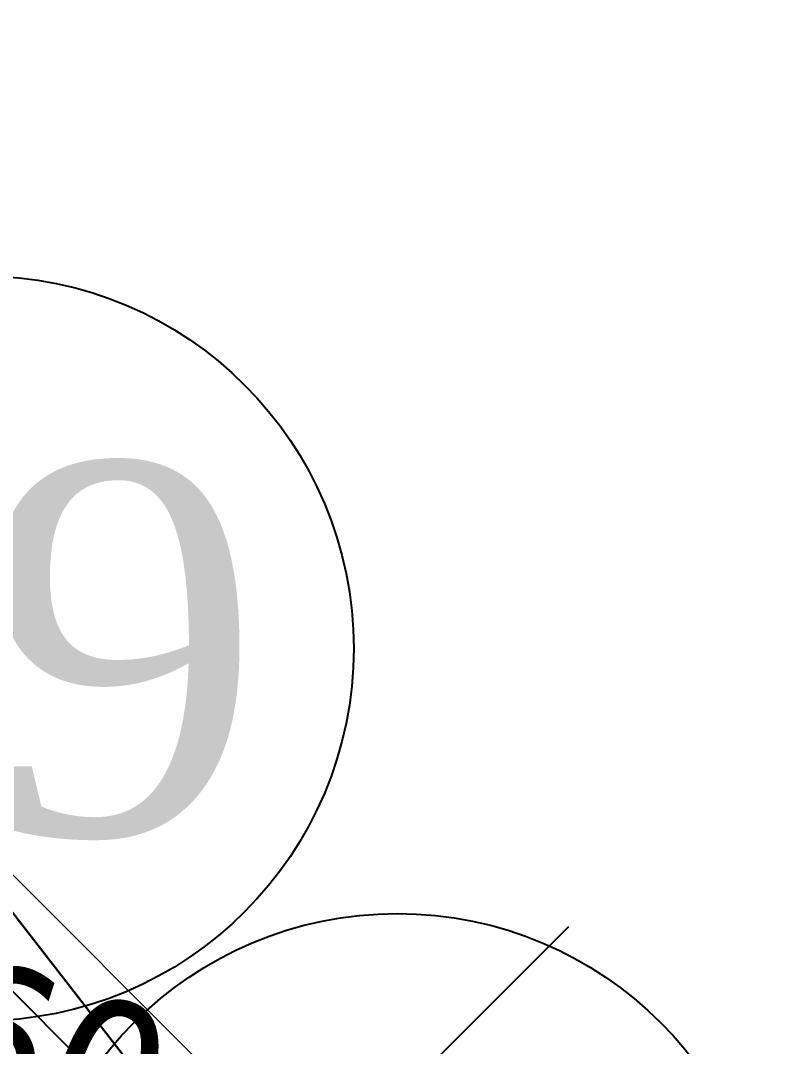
# Model space of a CAD drawing. Header units: metres. Extents: x 2 to 659295185, y -28 to 1124222152.
# Drawn here: x 654944.47 to 654956.73, y 1123123.89 to 1123140.42 of the extents above; entities that cross this region are included whole.
import ezdxf
from ezdxf.enums import TextEntityAlignment as Align

# ---------------------------------------------------------------- set-up
doc = ezdxf.new("R2010")
doc.units = ezdxf.units.M
doc.header["$MEASUREMENT"] = 0
doc.header["$PDMODE"] = 35
doc.header["$PDSIZE"] = 5
doc.layers.get('0').update_dxf_attribs({"linetype": 'CONTINUOUS'})
for name, color, linetype in [('000PAREDES', 2, 'CONTINUOUS'), ('Acotado', 7, 'CONTINUOUS'), ('CURVAS', 2, 'CONTINUOUS'), ('TEXTOS', 7, 'CONTINUOUS')]:
    doc.layers.add(name, color=color, linetype=linetype)
doc.layers.add('LIMITE 2017 IGVSB', color=7, linetype='CONTINUOUS', lineweight=120)
doc.styles.get("Standard").update_dxf_attribs({"font": 'tahoma.ttf'})
doc.styles.add('VERT_CUADRO', font='ROMANTIC')
doc.dimstyles.new('ISO-25', dxfattribs={"dimtxt": 2.5, "dimasz": 2.5, "dimexe": 1.25, "dimexo": 0.625, "dimtad": 1, "dimtxsty": 'Standard', "dimcen": 2.5, "dimadec": 0, "dimazin": 0, "dimtfac": 1, "dimtmove": 0, "dimatfit": 3, "dimfxl": 1, "dimarcsym": 0})

# ---------------------------------------------------------------- blocks, each defined once
blk = doc.blocks.new('VERT_CUADRO')
blk.add_circle((0, 0), 1)
at = {"style": 'VERT_CUADRO'}
blk.add_attdef('PT', text='', height=1, dxfattribs=at).set_placement((0, 0), align=Align.MIDDLE_CENTER)
blk = doc.blocks.new('*D2459')
at = {"layer": 'LIMITE 2017 IGVSB', "color": 0, "lineweight": -2, "transparency": 16777216}
for p, q in [((654864.552, 1123147.5), (654865.625, 1123150.796)), ((654867.616, 1123148.834), (654941.031, 1123124.932)), ((655015, 1123100.85), (654947.081, 1123122.962)), ((655016.691, 1123097.968), (655017.764, 1123101.264))]:
    blk.add_line(p, q, dxfattribs=at)
at = {"layer": 'LIMITE 2017 IGVSB', "color": 0, "lineweight": 0, "transparency": 16777216}
for points in [[(654867.745, 1123149.23), (654867.487, 1123148.438), (654865.238, 1123149.608)], [(655015.129, 1123101.246), (655014.871, 1123100.453), (655017.378, 1123100.076)]]:
    blk.add_solid(points, dxfattribs=at)
at = {"layer": 'LIMITE 2017 IGVSB', "color": 0, "lineweight": 0, "transparency": 16777216, "insert": (654944.054, 1123123.943), "char_height": 2.5, "attachment_point": 5, "rotation": 341.9662}
blk.add_mtext('160', dxfattribs=at)

msp = doc.modelspace()

# ---------------------------------------------------------------- linework, layer by layer
at = {"lineweight": 30}
msp.add_lwpolyline([(654886.8737, 1123376.4179), (654943.8476, 1123320.4418), (654974.2977, 1123290.8224), (654971.9299, 1123279.7725), (654974.916, 1123275.7498), (654965.9652, 1123245.6902), (654925.6945, 1123255.2906), (654924.7925, 1123251.3936), (654909.2047, 1123255.0016), (654907.4079, 1123241.9804), (654892.1346, 1123244.5281), (654876.2977, 1123171.8224), (654943.1061, 1123127.6342), (654948.3512, 1123120.8818), (654737.653, 1123175.6708)], dxfattribs=at)
msp.add_lwpolyline([(654886.8737, 1123376.4179), (654943.8476, 1123320.4418), (654974.2977, 1123290.8224), (654971.9299, 1123279.7725), (654974.916, 1123275.7498), (654965.9652, 1123245.6902), (654925.6945, 1123255.2906), (654924.7925, 1123251.3936), (654909.2047, 1123255.0016), (654907.4079, 1123241.9804), (654892.1346, 1123244.5281), (654876.2977, 1123171.8224), (654943.1061, 1123127.6342), (654948.3512, 1123120.8818), (654737.653, 1123175.6708)], dxfattribs=at)
msp.add_lwpolyline([(654886.8737, 1123376.4179), (654943.8476, 1123320.4418), (654974.2977, 1123290.8224), (654971.9299, 1123279.7725), (654974.916, 1123275.7498), (654965.9652, 1123245.6902), (654925.6945, 1123255.2906), (654924.7925, 1123251.3936), (654909.2047, 1123255.0016), (654907.4079, 1123241.9804), (654892.1346, 1123244.5281), (654876.2977, 1123171.8224), (654943.1061, 1123127.6342), (654948.3512, 1123120.8818), (654737.653, 1123175.6708)], dxfattribs=at)
at = {"layer": '000PAREDES'}
msp.add_lwpolyline([(654948.3512, 1123120.8818), (654943.1061, 1123127.6342), (654876.2977, 1123171.8224), (654892.1346, 1123244.5281), (654907.4079, 1123241.9804), (654909.2047, 1123255.0016), (654924.7925, 1123251.3936), (654925.6945, 1123255.2906), (654965.9652, 1123245.6902), (654974.916, 1123275.7498), (654971.9299, 1123279.7725), (654974.2977, 1123290.8224), (654943.7736, 1123320.3665), (654886.8737, 1123376.4179), (654833.6867, 1123428.6518), (654765.3984, 1123502.6864), (654747.7375, 1123524.6779), (654708.4749, 1123560.707)], dxfattribs=at)
at = {"layer": 'Acotado', "color": 2}
msp.add_point((654948.2977, 1123120.8224), dxfattribs=at)
at = {"layer": 'CURVAS', "lineweight": 0}
for points in [[(654888, 1123376), (654945, 1123320), (654976, 1123291), (654973, 1123279), (654976, 1123275), (654967, 1123245), (654927, 1123255), (654926, 1123251), (654910, 1123255), (654909, 1123242), (654893, 1123244), (654879, 1123172), (654944, 1123127), (654950, 1123121), (654739, 1123175)], [(654888, 1123376), (654945, 1123320), (654976, 1123291), (654973, 1123279), (654976, 1123275), (654967, 1123245), (654927, 1123255), (654926, 1123251), (654910, 1123255), (654909, 1123242), (654893, 1123244), (654878, 1123172), (654944, 1123127), (654950, 1123121), (654739, 1123175)]]:
    msp.add_lwpolyline(points, dxfattribs=at)

# ---------------------------------------------------------------- block references
at = {"color": 2, "xscale": 6, "yscale": 6, "zscale": 6}
for p, values in [((654943.8347, 1123130.3031), {'PT': '19'}), ((654950.537, 1123120.0325), {'PT': '20'})]:
    msp.add_blockref('VERT_CUADRO', p, dxfattribs=at).add_auto_attribs(values)

# ---------------------------------------------------------------- texts
at = {"layer": 'TEXTOS', "color": 0, "width": 0.571429}
msp.add_text('HACIENDA   LA   BARTOLERA', height=7.036817, rotation=347.94913, dxfattribs=at).set_placement((654913.1979, 1123151.763))

# ---------------------------------------------------------------- dimensions: what is measured, and where the dimension line sits
at = {"layer": 'LIMITE 2017 IGVSB', "lineweight": 0}
dim = msp.add_linear_dim(base=(654865.2384, 1123149.6079), p1=(655016.4977, 1123097.3733), p2=(654864.3586, 1123146.9056), angle=161.96618, dimstyle='ISO-25', override={"dimtmove": 2}, dxfattribs=at)
dim.commit()
dim.dimension.update_dxf_attribs({"geometry": '*D2459', "text_midpoint": (654944.0542, 1123123.9427), "dimtype": 161})

doc.saveas('drawing.dxf')
